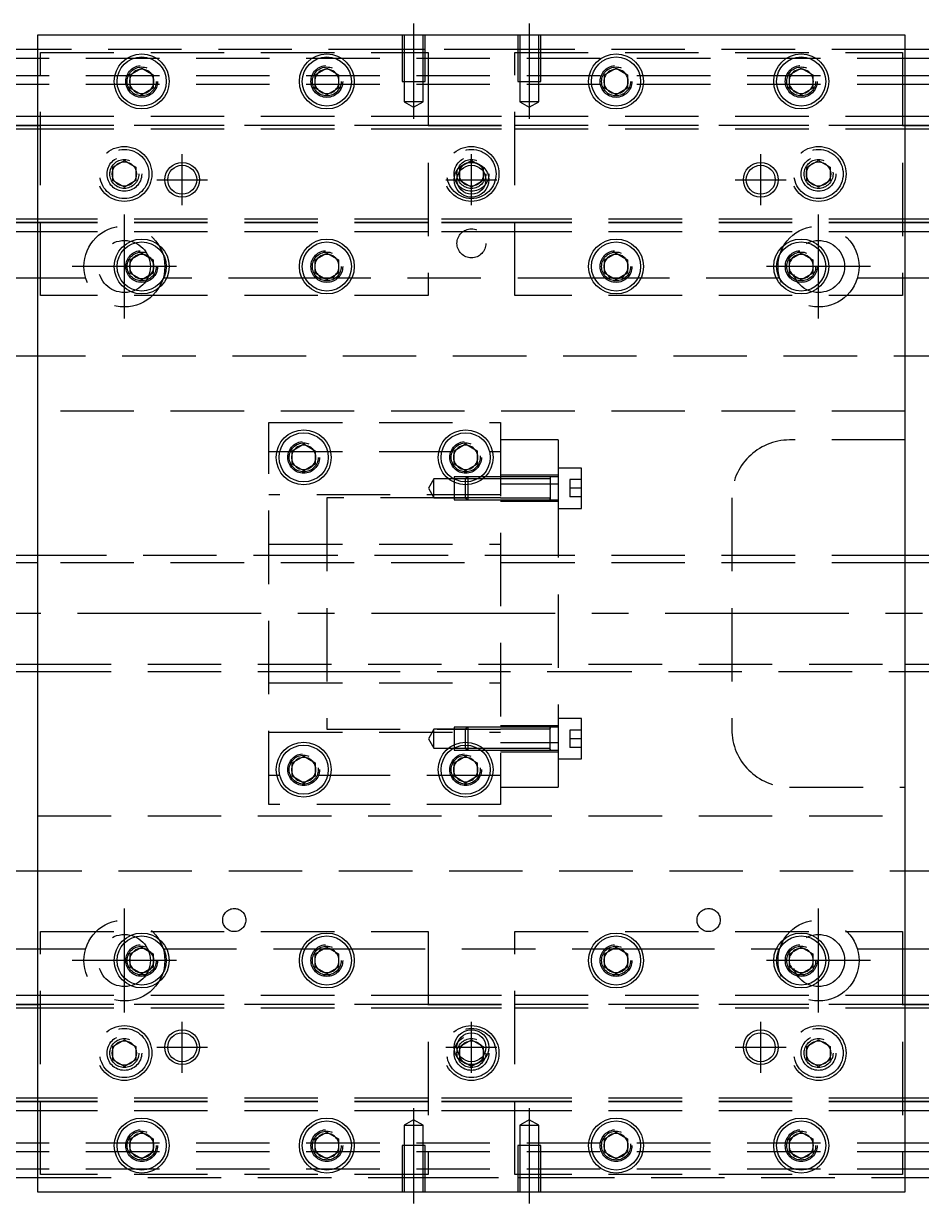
# Model space of a CAD drawing. Extents: x -20 to 621, y -275 to 102.
# Drawn here: x 122.6 to 277.8, y -102 to 102 of the extents above; entities that cross this region are included whole.
import ezdxf

# ---------------------------------------------------------------- set-up
doc = ezdxf.new("R2010")
doc.units = 0
doc.linetypes.add('CENTER', pattern=[50.8, 31.75, -6.35, 6.35, -6.35])
doc.linetypes.add('DASHED', pattern=[19.05, 12.7, -6.35])
doc.layers.get('0').update_dxf_attribs({"linetype": 'CONTINUOUS'})
doc.layers.add('CENTER', color=1, linetype='CENTER')

msp = doc.modelspace()

# ---------------------------------------------------------------- linework, layer by layer
at = {"color": 7, "linetype": 'CONTINUOUS'}
for p, q in [((275, 100), (125, 100)), ((125, 100), (125, -100)), ((275, -100), (275, 100)), ((125, 97.5), (0, 97.5)), ((400, 97.5), (275, 97.5)), ((141, 93.1547), (143, 94.309402)), ((143, 94.309402), (145, 93.1547)), ((173, 93.1547), (175, 94.309402)), ((175, 94.309402), (177, 93.1547)), ((223, 93.1547), (225, 94.309402)), ((225, 94.309402), (227, 93.1547)), ((255, 93.1547), (257, 94.309402)), ((257, 94.309402), (259, 93.1547)), ((141, 90.8453), (141, 93.1547)), ((145, 93.1547), (145, 90.8453)), ((173, 90.8453), (173, 93.1547)), ((177, 93.1547), (177, 90.8453)), ((223, 90.8453), (223, 93.1547)), ((227, 93.1547), (227, 90.8453)), ((255, 90.8453), (255, 93.1547)), ((259, 93.1547), (259, 90.8453)), ((143, 89.690598), (141, 90.8453)), ((145, 90.8453), (143, 89.690598)), ((175, 89.690598), (173, 90.8453)), ((177, 90.8453), (175, 89.690598)), ((225, 89.690598), (223, 90.8453)), ((227, 90.8453), (225, 89.690598)), ((257, 89.690598), (255, 90.8453)), ((259, 90.8453), (257, 89.690598)), ((0, 86), (125, 86)), ((275, 86), (400, 86)), ((0, 84.460392), (125, 84.460392)), ((275, 84.460392), (400, 84.460392)), ((125, 67.539608), (0, 67.539608)), ((400, 67.539608), (275, 67.539608)), ((125, 66), (0, 66)), ((400, 66), (275, 66)), ((141, 61.1547), (143, 62.309402)), ((143, 62.309402), (145, 61.1547)), ((173, 61.1547), (175, 62.309402)), ((175, 62.309402), (177, 61.1547)), ((223, 61.1547), (225, 62.309402)), ((225, 62.309402), (227, 61.1547)), ((255, 61.1547), (257, 62.309402)), ((257, 62.309402), (259, 61.1547)), ((141, 58.8453), (141, 61.1547)), ((145, 61.1547), (145, 58.8453)), ((173, 58.8453), (173, 61.1547)), ((177, 61.1547), (177, 58.8453)), ((223, 58.8453), (223, 61.1547)), ((227, 61.1547), (227, 58.8453)), ((255, 58.8453), (255, 61.1547)), ((259, 61.1547), (259, 58.8453)), ((125, 58), (26.708204, 58)), ((143, 57.690598), (141, 58.8453)), ((145, 58.8453), (143, 57.690598)), ((175, 57.690598), (173, 58.8453)), ((177, 58.8453), (175, 57.690598)), ((225, 57.690598), (223, 58.8453)), ((227, 58.8453), (225, 57.690598)), ((257, 57.690598), (255, 58.8453)), ((259, 58.8453), (257, 57.690598)), ((373.291796, 58), (275, 58)), ((169, 28.1547), (171, 29.309402)), ((171, 29.309402), (173, 28.1547)), ((197, 28.1547), (199, 29.309402)), ((199, 29.309402), (201, 28.1547)), ((169, 25.8453), (169, 28.1547)), ((173, 28.1547), (173, 25.8453)), ((197, 25.8453), (197, 28.1547)), ((201, 28.1547), (201, 25.8453)), ((171, 24.690598), (169, 25.8453)), ((173, 25.8453), (171, 24.690598)), ((199, 24.690598), (197, 25.8453)), ((201, 25.8453), (199, 24.690598)), ((213.6, 19.65063), (213.6, 19.651316)), ((125, 10), (28, 10)), ((343, 10), (275, 10)), ((28, -10), (125, -10)), ((275, -10), (343, -10)), ((213.6, -23.65064), (213.6, -23.649954)), ((169, -25.8453), (171, -24.690598)), ((169, -28.1547), (169, -25.8453)), ((171, -24.690598), (173, -25.8453)), ((173, -25.8453), (173, -28.1547)), ((197, -25.8453), (199, -24.690598)), ((197, -28.1547), (197, -25.8453)), ((199, -24.690598), (201, -25.8453)), ((201, -25.8453), (201, -28.1547)), ((171, -29.309402), (169, -28.1547)), ((173, -28.1547), (171, -29.309402)), ((199, -29.309402), (197, -28.1547)), ((201, -28.1547), (199, -29.309402)), ((26.708204, -58), (125, -58)), ((141, -58.8453), (143, -57.690598)), ((141, -61.1547), (141, -58.8453)), ((143, -57.690598), (145, -58.8453)), ((145, -58.8453), (145, -61.1547)), ((173, -58.8453), (175, -57.690598)), ((173, -61.1547), (173, -58.8453)), ((175, -57.690598), (177, -58.8453)), ((177, -58.8453), (177, -61.1547)), ((223, -58.8453), (225, -57.690598)), ((223, -61.1547), (223, -58.8453)), ((225, -57.690598), (227, -58.8453)), ((227, -58.8453), (227, -61.1547)), ((255, -58.8453), (257, -57.690598)), ((255, -61.1547), (255, -58.8453)), ((257, -57.690598), (259, -58.8453)), ((259, -58.8453), (259, -61.1547)), ((275, -58), (373.291796, -58)), ((143, -62.309402), (141, -61.1547)), ((145, -61.1547), (143, -62.309402)), ((175, -62.309402), (173, -61.1547)), ((177, -61.1547), (175, -62.309402)), ((225, -62.309402), (223, -61.1547)), ((227, -61.1547), (225, -62.309402)), ((257, -62.309402), (255, -61.1547)), ((259, -61.1547), (257, -62.309402)), ((0, -66), (125, -66)), ((275, -66), (400, -66)), ((0, -67.539608), (125, -67.539608)), ((275, -67.539608), (400, -67.539608)), ((125, -84.460392), (0, -84.460392)), ((400, -84.460392), (275, -84.460392)), ((125, -86), (0, -86)), ((400, -86), (275, -86)), ((141, -90.8453), (143, -89.690598)), ((143, -89.690598), (145, -90.8453)), ((173, -90.8453), (175, -89.690598)), ((175, -89.690598), (177, -90.8453)), ((223, -90.8453), (225, -89.690598)), ((225, -89.690598), (227, -90.8453)), ((255, -90.8453), (257, -89.690598)), ((257, -89.690598), (259, -90.8453)), ((141, -93.1547), (141, -90.8453)), ((145, -90.8453), (145, -93.1547)), ((173, -93.1547), (173, -90.8453)), ((177, -90.8453), (177, -93.1547)), ((223, -93.1547), (223, -90.8453)), ((227, -90.8453), (227, -93.1547)), ((255, -93.1547), (255, -90.8453)), ((259, -90.8453), (259, -93.1547)), ((143, -94.309402), (141, -93.1547)), ((145, -93.1547), (143, -94.309402)), ((175, -94.309402), (173, -93.1547)), ((177, -93.1547), (175, -94.309402)), ((225, -94.309402), (223, -93.1547)), ((227, -93.1547), (225, -94.309402)), ((257, -94.309402), (255, -93.1547)), ((259, -93.1547), (257, -94.309402)), ((0, -97.5), (125, -97.5)), ((275, -97.5), (400, -97.5)), ((125, -100), (275, -100))]:
    msp.add_line(p, q, dxfattribs=at)
at = {"color": 3, "linetype": 'DASHED'}
for p, q in [((188.000006, 100), (188.000006, 92)), ((188.35, 100), (188.35, 92)), ((191.65, 92), (191.65, 100)), ((191.999994, 92), (191.999994, 100)), ((208.000006, 100), (208.000006, 92)), ((208.35, 100), (208.35, 92)), ((211.65, 92), (211.65, 100)), ((211.999994, 92), (211.999994, 100)), ((0, 96), (400, 96)), ((188.000006, 97.5), (125, 97.5)), ((125.5, 55), (125.5, 97)), ((125.5, 97), (192.5, 97)), ((191.999994, 97.5), (188.000006, 97.5)), ((208.000006, 97.5), (191.999994, 97.5)), ((192.5, 97), (192.5, 55)), ((207.5, 55), (207.5, 97)), ((207.5, 97), (274.5, 97)), ((211.999994, 97.5), (208.000006, 97.5)), ((275, 97.5), (211.999994, 97.5)), ((274.5, 97), (274.5, 55)), ((0, 93), (400, 93)), ((188.000006, 92), (191.999994, 92)), ((188.35, 92), (188.35, 88.5)), ((191.65, 88.5), (191.65, 92)), ((208.000006, 92), (211.999994, 92)), ((208.35, 92), (208.35, 88.5)), ((211.65, 88.5), (211.65, 92)), ((0, 91.5), (400, 91.5)), ((191.65, 88.5), (188.35, 88.5)), ((188.35, 88.5), (190, 87.547372)), ((190, 87.547372), (191.65, 88.5)), ((211.65, 88.5), (208.35, 88.5)), ((208.35, 88.5), (210, 87.547372)), ((210, 87.547372), (211.65, 88.5)), ((125, 86), (125.5, 86)), ((125.5, 86), (192.5, 86)), ((192.5, 86), (207.5, 86)), ((207.5, 86), (274.5, 86)), ((274.5, 86), (275, 86)), ((0, 84.403994), (125.5, 84.403994)), ((0, 83.8), (125.5, 83.8)), ((125, 84.460392), (125.5, 84.460392)), ((125.5, 84.460392), (192.5, 84.460392)), ((192.5, 84.403994), (125.5, 84.403994)), ((125.5, 83.8), (192.5, 83.8)), ((192.5, 84.460392), (207.5, 84.460392)), ((192.5, 84.403994), (207.5, 84.403994)), ((192.5, 83.8), (207.5, 83.8)), ((207.5, 84.460392), (274.5, 84.460392)), ((274.5, 84.403994), (207.5, 84.403994)), ((207.5, 83.8), (274.5, 83.8)), ((274.5, 84.460392), (275, 84.460392)), ((274.5, 84.403994), (400, 84.403994)), ((274.5, 83.8), (400, 83.8)), ((138, 77.1547), (140, 78.309402)), ((140, 78.309402), (142, 77.1547)), ((198, 77.1547), (200, 78.309402)), ((200, 78.309402), (202, 77.1547)), ((258, 77.1547), (260, 78.309402)), ((260, 78.309402), (262, 77.1547)), ((137.5, 76), (137.534018, 76.411016)), ((138, 74.8453), (138, 77.1547)), ((142, 77.1547), (142, 74.8453)), ((197.5, 76), (197.534018, 76.411016)), ((198, 74.8453), (198, 77.1547)), ((202, 77.1547), (202, 74.8453)), ((258, 74.8453), (258, 77.1547)), ((262, 77.1547), (262, 74.8453)), ((262.483582, 76.286038), (262.5, 76)), ((140, 73.690598), (138, 74.8453)), ((142, 74.8453), (140, 73.690598)), ((200, 73.690598), (198, 74.8453)), ((202, 74.8453), (200, 73.690598)), ((260, 73.690598), (258, 74.8453)), ((262, 74.8453), (260, 73.690598)), ((125.5, 68.2), (0, 68.2)), ((125.5, 67.596006), (0, 67.596006)), ((125.5, 67.539608), (125, 67.539608)), ((192.5, 68.2), (125.5, 68.2)), ((192.5, 67.596006), (125.5, 67.596006)), ((192.5, 67.539608), (125.5, 67.539608)), ((207.5, 68.2), (192.5, 68.2)), ((207.5, 67.596006), (192.5, 67.596006)), ((207.5, 67.539608), (192.5, 67.539608)), ((274.5, 68.2), (207.5, 68.2)), ((274.5, 67.596006), (207.5, 67.596006)), ((274.5, 67.539608), (207.5, 67.539608)), ((400, 68.2), (274.5, 68.2)), ((400, 67.596006), (274.5, 67.596006)), ((275, 67.539608), (274.5, 67.539608)), ((125.5, 66), (125, 66)), ((192.5, 66), (125.5, 66)), ((207.5, 66), (192.5, 66)), ((274.5, 66), (207.5, 66)), ((275, 66), (274.5, 66)), ((125.5, 58), (125, 58)), ((133.291796, 58), (125.5, 58)), ((170.691578, 58), (146.708204, 58)), ((171.25, 58), (170.691578, 58)), ((173.112542, 58), (171.25, 58)), ((173.5, 58), (173.112542, 58)), ((174.359688, 58), (173.5, 58)), ((174.464102, 58), (174.359688, 58)), ((175.535898, 58), (174.464102, 58)), ((175.640312, 58), (175.535898, 58)), ((176.5, 58), (175.640312, 58)), ((176.887458, 58), (176.5, 58)), ((178.75, 58), (176.887458, 58)), ((179.308422, 58), (178.75, 58)), ((220.691578, 58), (179.308422, 58)), ((221.25, 58), (220.691578, 58)), ((223.112542, 58), (221.25, 58)), ((223.5, 58), (223.112542, 58)), ((224.359688, 58), (223.5, 58)), ((224.464102, 58), (224.359688, 58)), ((225.535898, 58), (224.464102, 58)), ((225.640312, 58), (225.535898, 58)), ((226.5, 58), (225.640312, 58)), ((226.887458, 58), (226.5, 58)), ((228.75, 58), (226.887458, 58)), ((229.308422, 58), (228.75, 58)), ((253.291796, 58), (229.308422, 58)), ((274.5, 58), (266.708204, 58)), ((275, 58), (274.5, 58)), ((192.5, 55), (125.5, 55)), ((274.5, 55), (207.5, 55)), ((400, 44.5), (5.640312, 44.5)), ((275, 35), (125, 35)), ((165, -33), (165, 33)), ((165, 33), (205, 33)), ((205, 33), (205, -33)), ((215, 30), (205, 30)), ((215, 30), (215, 22.36068)), ((275, 30), (255, 30)), ((165, 28), (205, 28)), ((168.5, 27), (168.518502, 27.303588)), ((201.483582, 27.286038), (201.5, 27)), ((219, 25.150636), (215, 25.150636)), ((219, 18.150636), (219, 25.150636)), ((193.5, 23.300636), (192.547372, 21.650636)), ((193.5, 20.000636), (193.5, 23.300636)), ((197, 23.300636), (193.5, 23.300636)), ((197, 23.65063), (197, 23.25)), ((199.34998, 23.65063), (197, 23.65063)), ((198.99998, 23.300636), (197, 23.300636)), ((197, 23.25), (197, 22.691578)), ((197, 22.691578), (197, 19.65064)), ((199.35, 23.650636), (199, 23.300636)), ((199, 22.75), (199, 23.300636)), ((201.092176, 23.300636), (199, 23.300636)), ((199, 22.25), (199, 22.75)), ((201.616146, 23.65063), (199.349994, 23.65063)), ((199.35, 23.650636), (199.35, 22.764436)), ((201.616152, 23.650636), (199.35, 23.650636)), ((199.35, 22.764436), (199.35, 22.262912)), ((201.979462, 23.300636), (201.092176, 23.300636)), ((202.368118, 23.65063), (201.616146, 23.65063)), ((202.368124, 23.650636), (201.616152, 23.650636)), ((205, 23.300636), (201.979462, 23.300636)), ((205, 23.65063), (202.368118, 23.65063)), ((205, 23.650636), (202.368124, 23.650636)), ((215, 23.900636), (205, 23.900636)), ((213.605, 23.650636), (205.00002, 23.650636)), ((213.6, 23.300636), (205.00002, 23.300636)), ((215, 23.650636), (213.595, 23.650636)), ((213.6, 23.650636), (213.6, 19.650636)), ((217, 23.150636), (217, 21.650636)), ((219, 23.150636), (217, 23.150636)), ((205, 20.5), (165, 20.5)), ((192.547372, 21.650636), (193.5, 20.000636)), ((199, 20.000636), (199, 22.25)), ((199.35, 22.262912), (199.35, 19.650636)), ((215, 22.36068), (205, 22.36068)), ((215, 22.36068), (215, -22.36068)), ((217, 21.650636), (217, 20.150636)), ((219, 21.650636), (217, 21.650636)), ((175, 20), (175, -20)), ((197, 20), (175, 20)), ((193.5, 20.000636), (197, 20.000636)), ((197, 20.000636), (198.99998, 20.000636)), ((199.000636, 20), (197, 20)), ((197, 19.65064), (199.34998, 19.65064)), ((199, 20.000636), (199.35, 19.650636)), ((205, 20), (199.000636, 20)), ((199.349994, 19.65064), (205, 19.65064)), ((199.35, 19.650636), (205, 19.650636)), ((205, 19.400636), (215, 19.400636)), ((205.00002, 20.000636), (213.6, 20.000636)), ((205.00002, 19.650636), (213.605, 19.650636)), ((213.595, 19.650636), (215, 19.650636)), ((213.6, 19.650636), (213.6, 19.867096)), ((219, 20.150636), (217, 20.150636)), ((245, 20), (245, -20)), ((215, 18.150636), (219, 18.150636)), ((165, 12), (205, 12)), ((174.99998, 10), (125, 10)), ((275, 8.75), (125, 8.75)), ((215, 10), (175, 10)), ((275, 10), (215.00002, 10)), ((125, -8.75), (275, -8.75)), ((125, -10), (174.99998, -10)), ((175, -10), (215, -10)), ((215.00002, -10), (275, -10)), ((165, -12), (205, -12)), ((219, -18.150636), (215, -18.150636)), ((219, -25.150636), (219, -18.150636)), ((175, -20), (197, -20)), ((193.5, -20.000636), (192.547372, -21.650636)), ((193.5, -23.300636), (193.5, -20.000636)), ((197, -20.000636), (193.5, -20.000636)), ((197, -19.65064), (197, -22.691578)), ((199.34998, -19.65064), (197, -19.65064)), ((197, -20), (199.000636, -20)), ((198.99998, -20.000636), (197, -20.000636)), ((199.35, -19.650636), (199, -20.000636)), ((199, -22.25), (199, -20.000636)), ((199.000636, -20), (205, -20)), ((205, -19.65064), (199.349994, -19.65064)), ((199.35, -19.650636), (199.35, -22.262912)), ((205, -19.650636), (199.35, -19.650636)), ((215, -19.400636), (205, -19.400636)), ((213.605, -19.650636), (205.00002, -19.650636)), ((213.6, -20.000636), (205.00002, -20.000636)), ((215, -19.650636), (213.595, -19.650636)), ((213.6, -19.867096), (213.6, -19.650636)), ((213.6, -19.650636), (213.6, -19.867302)), ((213.6, -23.434174), (213.6, -19.867096)), ((217, -20.150636), (217, -21.650636)), ((219, -20.150636), (217, -20.150636)), ((165, -20.5), (205, -20.5)), ((192.547372, -21.650636), (193.5, -23.300636)), ((199, -22.75), (199, -22.25)), ((199.35, -22.262912), (199.35, -22.764436)), ((215, -22.36068), (205, -22.36068)), ((215, -22.36068), (205, -22.36068)), ((215, -22.36068), (215, -30)), ((217, -21.650636), (217, -23.150636)), ((219, -21.650636), (217, -21.650636)), ((193.5, -23.300636), (197, -23.300636)), ((197, -22.691578), (197, -23.25)), ((197, -23.25), (197, -23.65063)), ((197, -23.300636), (198.99998, -23.300636)), ((197, -23.65063), (199.34998, -23.65063)), ((199, -23.300636), (199, -22.75)), ((199, -23.300636), (201.092176, -23.300636)), ((199, -23.300636), (199.35, -23.650636)), ((199.349994, -23.65063), (201.616146, -23.65063)), ((199.35, -22.764436), (199.35, -23.650636)), ((199.35, -23.650636), (201.616152, -23.650636)), ((201.092176, -23.300636), (201.979462, -23.300636)), ((201.616146, -23.65063), (202.368118, -23.65063)), ((201.616152, -23.650636), (202.368124, -23.650636)), ((201.979462, -23.300636), (205, -23.300636)), ((202.368118, -23.65063), (205, -23.65063)), ((202.368124, -23.650636), (205, -23.650636)), ((205, -23.900636), (215, -23.900636)), ((205.00002, -23.300636), (213.6, -23.300636)), ((205.00002, -23.650636), (213.605, -23.650636)), ((213.595, -23.650636), (215, -23.650636)), ((213.6, -23.433926), (213.6, -23.650636)), ((213.6, -23.650636), (213.6, -23.434174)), ((219, -23.150636), (217, -23.150636)), ((215, -25.150636), (219, -25.150636)), ((205, -28), (165, -28)), ((173.483582, -26.713962), (173.5, -27)), ((201.483582, -26.713962), (201.5, -27)), ((205, -30), (215, -30)), ((255, -30), (275, -30)), ((205, -33), (165, -33)), ((125, -35), (275, -35)), ((5.640312, -44.5), (400, -44.5)), ((125.5, -97), (125.5, -55)), ((125.5, -55), (192.5, -55)), ((192.5, -55), (192.5, -97)), ((207.5, -55), (274.5, -55)), ((207.5, -97), (207.5, -55)), ((274.5, -55), (274.5, -97)), ((125, -58), (125.5, -58)), ((125.5, -58), (133.291796, -58)), ((146.708204, -58), (170.691578, -58)), ((170.691578, -58), (171.25, -58)), ((171.25, -58), (173.112542, -58)), ((173.112542, -58), (173.5, -58)), ((173.5, -58), (174.359688, -58)), ((174.359688, -58), (174.464102, -58)), ((174.464102, -58), (175.535898, -58)), ((175.535898, -58), (175.640312, -58)), ((175.640312, -58), (176.5, -58)), ((176.5, -58), (176.887458, -58)), ((176.887458, -58), (178.75, -58)), ((178.75, -58), (179.308422, -58)), ((179.308422, -58), (220.691578, -58)), ((220.691578, -58), (221.25, -58)), ((221.25, -58), (223.112542, -58)), ((223.112542, -58), (223.5, -58)), ((223.5, -58), (224.359688, -58)), ((224.359688, -58), (224.464102, -58)), ((224.464102, -58), (225.535898, -58)), ((225.535898, -58), (225.640312, -58)), ((225.640312, -58), (226.5, -58)), ((226.5, -58), (226.887458, -58)), ((226.887458, -58), (228.75, -58)), ((228.75, -58), (229.308422, -58)), ((229.308422, -58), (253.291796, -58)), ((266.708204, -58), (274.5, -58)), ((274.5, -58), (275, -58)), ((140.5, -60), (140.512884, -59.746512)), ((172.5, -60), (172.518502, -59.696412)), ((125, -66), (125.5, -66)), ((125.5, -66), (192.5, -66)), ((192.5, -66), (207.5, -66)), ((207.5, -66), (274.5, -66)), ((274.5, -66), (275, -66)), ((0, -67.596006), (125.5, -67.596006)), ((0, -68.2), (125.5, -68.2)), ((125, -67.539608), (125.5, -67.539608)), ((125.5, -67.539608), (192.5, -67.539608)), ((192.5, -67.596006), (125.5, -67.596006)), ((125.5, -68.2), (192.5, -68.2)), ((192.5, -67.539608), (207.5, -67.539608)), ((192.5, -67.596006), (207.5, -67.596006)), ((192.5, -68.2), (207.5, -68.2)), ((207.5, -67.539608), (274.5, -67.539608)), ((274.5, -67.596006), (207.5, -67.596006)), ((207.5, -68.2), (274.5, -68.2)), ((274.5, -67.539608), (275, -67.539608)), ((274.5, -67.596006), (400, -67.596006)), ((274.5, -68.2), (400, -68.2)), ((138, -74.8453), (140, -73.690598)), ((138, -77.1547), (138, -74.8453)), ((140, -73.690598), (142, -74.8453)), ((142, -74.8453), (142, -77.1547)), ((198, -74.8453), (200, -73.690598)), ((198, -77.1547), (198, -74.8453)), ((200, -73.690598), (202, -74.8453)), ((202, -74.8453), (202, -77.1547)), ((258, -74.8453), (260, -73.690598)), ((258, -77.1547), (258, -74.8453)), ((260, -73.690598), (262, -74.8453)), ((262, -74.8453), (262, -77.1547)), ((137.5, -76), (137.534018, -75.588984)), ((140, -78.309402), (138, -77.1547)), ((142, -77.1547), (140, -78.309402)), ((197.5, -76), (197.534018, -75.588984)), ((200, -78.309402), (198, -77.1547)), ((202, -77.1547), (200, -78.309402)), ((257.5, -76), (257.534018, -75.588984)), ((260, -78.309402), (258, -77.1547)), ((262, -77.1547), (260, -78.309402)), ((125.5, -83.8), (0, -83.8)), ((125.5, -84.403994), (0, -84.403994)), ((125.5, -84.460392), (125, -84.460392)), ((192.5, -83.8), (125.5, -83.8)), ((192.5, -84.403994), (125.5, -84.403994)), ((192.5, -84.460392), (125.5, -84.460392)), ((207.5, -83.8), (192.5, -83.8)), ((207.5, -84.403994), (192.5, -84.403994)), ((207.5, -84.460392), (192.5, -84.460392)), ((274.5, -83.8), (207.5, -83.8)), ((274.5, -84.403994), (207.5, -84.403994)), ((274.5, -84.460392), (207.5, -84.460392)), ((400, -83.8), (274.5, -83.8)), ((400, -84.403994), (274.5, -84.403994)), ((275, -84.460392), (274.5, -84.460392)), ((125.5, -86), (125, -86)), ((192.5, -86), (125.5, -86)), ((190, -87.547372), (188.35, -88.5)), ((191.65, -88.5), (190, -87.547372)), ((207.5, -86), (192.5, -86)), ((274.5, -86), (207.5, -86)), ((210, -87.547372), (208.35, -88.5)), ((211.65, -88.5), (210, -87.547372)), ((275, -86), (274.5, -86)), ((188.35, -88.5), (191.65, -88.5)), ((188.35, -88.5), (188.35, -92)), ((191.65, -92), (191.65, -88.5)), ((208.35, -88.5), (211.65, -88.5)), ((208.35, -88.5), (208.35, -92)), ((211.65, -92), (211.65, -88.5)), ((0, -91.5), (400, -91.5)), ((140.5, -92), (140.512884, -91.746512)), ((172.5, -92), (172.512884, -91.746512)), ((227.483582, -91.713962), (227.5, -92)), ((254.5, -92), (254.512884, -91.746512)), ((0, -93), (400, -93)), ((191.999994, -92), (188.000006, -92)), ((188.000006, -92), (188.000006, -100)), ((188.35, -92), (188.35, -100)), ((191.65, -100), (191.65, -92)), ((191.999994, -100), (191.999994, -92)), ((211.999994, -92), (208.000006, -92)), ((208.000006, -92), (208.000006, -100)), ((208.35, -92), (208.35, -100)), ((211.65, -100), (211.65, -92)), ((211.999994, -100), (211.999994, -92)), ((0, -96), (400, -96)), ((125, -97.5), (188.000006, -97.5)), ((192.5, -97), (125.5, -97)), ((188.000006, -97.5), (191.999994, -97.5)), ((191.999994, -97.5), (208.000006, -97.5)), ((274.5, -97), (207.5, -97)), ((208.000006, -97.5), (211.999994, -97.5)), ((211.999994, -97.5), (275, -97.5))]:
    msp.add_line(p, q, dxfattribs=at)
at = {"color": 3, "linetype": 'CONTINUOUS'}
for p, q in [((125, 8.75), (28, 8.75)), ((343, 8.75), (275, 8.75)), ((28, -8.75), (125, -8.75)), ((275, -8.75), (343, -8.75))]:
    msp.add_line(p, q, dxfattribs=at)
at = {"color": 7, "linetype": 'CONTINUOUS'}
for centre, radius in [((143, 92), 4.75), ((143, 92), 4.25), ((175, 92), 4.75), ((175, 92), 4.25), ((225, 92), 4.75), ((225, 92), 4.25), ((257, 92), 4.75), ((257, 92), 4.25), ((140, 76), 2.1), ((200, 75), 3), ((200, 76), 2.1), ((260, 76), 2.1), ((150, 75), 2.5), ((200, 75), 2.5), ((250, 75), 2.5), ((143, 60), 4.75), ((143, 60), 4.25), ((175, 60), 4.75), ((175, 60), 4.25), ((225, 60), 4.75), ((225, 60), 4.25), ((257, 60), 4.75), ((257, 60), 4.25), ((171, 27), 4.75), ((171, 27), 4.25), ((199, 27), 4.75), ((199, 27), 4.25), ((171, -27), 4.75), ((199, -27), 4.75), ((171, -27), 4.25), ((199, -27), 4.25), ((143, -60), 4.75), ((143, -60), 4.25), ((175, -60), 4.75), ((175, -60), 4.25), ((225, -60), 4.75), ((225, -60), 4.25), ((257, -60), 4.75), ((257, -60), 4.25), ((150, -75), 2.5), ((200, -75), 3), ((200, -75), 2.5), ((250, -75), 2.5), ((140, -76), 2.1), ((200, -76), 2.1), ((260, -76), 2.1), ((143, -92), 4.75), ((175, -92), 4.75), ((225, -92), 4.75), ((257, -92), 4.75), ((143, -92), 4.25), ((175, -92), 4.25), ((225, -92), 4.25), ((257, -92), 4.25)]:
    msp.add_circle(centre, radius, dxfattribs=at)
at = {"color": 3, "linetype": 'DASHED'}
for centre, radius in [((143, 92), 2.75), ((143, 92), 2.5), ((175, 92), 2.75), ((175, 92), 2.5), ((225, 92), 2.75), ((225, 92), 2.5), ((257, 92), 2.75), ((257, 92), 2.5), ((140, 76), 4.75), ((140, 76), 4.25), ((200, 76), 4.75), ((200, 76), 4.25), ((260, 76), 4.75), ((260, 76), 4.25), ((140, 76), 3), ((140, 76), 2.5), ((200, 76), 3), ((200, 76), 2.5), ((260, 76), 3), ((260, 76), 2.5), ((140, 60), 7), ((200, 64), 2.5), ((260, 60), 7), ((140, 60), 4.5), ((260, 60), 4.5), ((143, 60), 2.75), ((143, 60), 2.5), ((175, 60), 2.75), ((175, 60), 2.5), ((225, 60), 2.75), ((225, 60), 2.5), ((257, 60), 2.75), ((257, 60), 2.5), ((171, 27), 2.75), ((171, 27), 2.5), ((199, 27), 2.75), ((199, 27), 2.5), ((171, -27), 2.75), ((199, -27), 2.75), ((171, -27), 2.5), ((199, -27), 2.5), ((140, -60), 7), ((159, -53), 2), ((241, -53), 2), ((260, -60), 7), ((140, -60), 4.5), ((260, -60), 4.5), ((143, -60), 2.75), ((143, -60), 2.5), ((175, -60), 2.75), ((175, -60), 2.5), ((225, -60), 2.75), ((225, -60), 2.5), ((257, -60), 2.75), ((257, -60), 2.5), ((140, -76), 4.75), ((200, -76), 4.75), ((260, -76), 4.75), ((140, -76), 4.25), ((140, -76), 3), ((200, -76), 4.25), ((200, -76), 3), ((260, -76), 4.25), ((260, -76), 3), ((140, -76), 2.5), ((200, -76), 2.5), ((260, -76), 2.5), ((143, -92), 2.75), ((143, -92), 2.5), ((175, -92), 2.75), ((175, -92), 2.5), ((225, -92), 2.75), ((225, -92), 2.5), ((257, -92), 2.75), ((257, -92), 2.5)]:
    msp.add_circle(centre, radius, dxfattribs=at)
at = {"color": 3, "linetype": 'CONTINUOUS'}
for centre in [(150, 75), (250, 75), (150, -75), (250, -75)]:
    msp.add_circle(centre, 3, dxfattribs=at)
at = {"color": 7, "linetype": 'CONTINUOUS'}
for centre, start, end in [((143, 92), 102.24721, 137.75279), ((143, 92), 77.75279, 102.24721), ((143, 92), 42.24721, 77.75279), ((175, 92), 102.24721, 137.75279), ((175, 92), 77.75279, 102.24721), ((175, 92), 42.24721, 77.75279), ((225, 92), 102.24721, 137.75279), ((225, 92), 77.75279, 102.24721), ((225, 92), 42.24721, 77.75279), ((257, 92), 102.24721, 137.75279), ((257, 92), 77.75279, 102.24721), ((257, 92), 42.24721, 77.75279), ((143, 92), 162.24721, 180), ((143, 92), 180, 197.75279), ((143, 92), 137.75279, 162.24721), ((143, 92), 17.75279, 42.24721), ((143, 92), 342.24721, 17.75279), ((175, 92), 162.24721, 180), ((175, 92), 180, 197.75279), ((175, 92), 137.75279, 162.24721), ((175, 92), 17.75279, 42.24721), ((175, 92), 342.24721, 17.75279), ((225, 92), 162.24721, 180), ((225, 92), 180, 197.75279), ((225, 92), 137.75279, 162.24721), ((225, 92), 17.75279, 42.24721), ((225, 92), 342.24721, 17.75279), ((257, 92), 162.24721, 180), ((257, 92), 180, 197.75279), ((257, 92), 137.75279, 162.24721), ((257, 92), 17.75279, 42.24721), ((257, 92), 342.24721, 17.75279), ((143, 92), 197.75279, 222.24721), ((143, 92), 222.24721, 257.75279), ((143, 92), 257.75279, 282.24721), ((143, 92), 282.24721, 317.75279), ((143, 92), 317.75279, 342.24721), ((175, 92), 197.75279, 222.24721), ((175, 92), 222.24721, 257.75279), ((175, 92), 257.75279, 282.24721), ((175, 92), 282.24721, 317.75279), ((175, 92), 317.75279, 342.24721), ((225, 92), 197.75279, 222.24721), ((225, 92), 222.24721, 257.75279), ((225, 92), 257.75279, 282.24721), ((225, 92), 282.24721, 317.75279), ((225, 92), 317.75279, 342.24721), ((257, 92), 197.75279, 222.24721), ((257, 92), 222.24721, 257.75279), ((257, 92), 257.75279, 282.24721), ((257, 92), 282.24721, 317.75279), ((257, 92), 317.75279, 342.24721), ((143, 60), 137.75279, 162.24721), ((143, 60), 102.24721, 137.75279), ((143, 60), 77.75279, 102.24721), ((143, 60), 42.24721, 77.75279), ((143, 60), 17.75279, 42.24721), ((175, 60), 137.75279, 162.24721), ((175, 60), 102.24721, 137.75279), ((175, 60), 77.75279, 102.24721), ((175, 60), 42.24721, 77.75279), ((175, 60), 17.75279, 42.24721), ((225, 60), 137.75279, 162.24721), ((225, 60), 102.24721, 137.75279), ((225, 60), 77.75279, 102.24721), ((225, 60), 42.24721, 77.75279), ((225, 60), 17.75279, 42.24721), ((257, 60), 137.75279, 162.24721), ((257, 60), 102.24721, 137.75279), ((257, 60), 77.75279, 102.24721), ((257, 60), 42.24721, 77.75279), ((257, 60), 17.75279, 42.24721), ((143, 60), 162.24721, 180), ((143, 60), 180, 197.75279), ((143, 60), 197.75279, 222.24721), ((143, 60), 317.75279, 342.24721), ((143, 60), 342.24721, 17.75279), ((175, 60), 162.24721, 180), ((175, 60), 180, 197.75279), ((175, 60), 197.75279, 222.24721), ((175, 60), 317.75279, 342.24721), ((175, 60), 342.24721, 17.75279), ((225, 60), 162.24721, 180), ((225, 60), 180, 197.75279), ((225, 60), 197.75279, 222.24721), ((225, 60), 317.75279, 342.24721), ((225, 60), 342.24721, 17.75279), ((257, 60), 162.24721, 180), ((257, 60), 180, 197.75279), ((257, 60), 197.75279, 222.24721), ((257, 60), 317.75279, 342.24721), ((257, 60), 342.24721, 17.75279), ((143, 60), 222.24721, 257.75279), ((143, 60), 257.75279, 282.24721), ((143, 60), 282.24721, 317.75279), ((175, 60), 222.24721, 257.75279), ((175, 60), 257.75279, 282.24721), ((175, 60), 282.24721, 317.75279), ((225, 60), 222.24721, 257.75279), ((225, 60), 257.75279, 282.24721), ((225, 60), 282.24721, 317.75279), ((257, 60), 222.24721, 257.75279), ((257, 60), 257.75279, 282.24721), ((257, 60), 282.24721, 317.75279), ((171, 27), 102.24721, 137.75279), ((171, 27), 77.75279, 102.24721), ((171, 27), 42.24721, 77.75279), ((199, 27), 102.24721, 137.75279), ((199, 27), 77.75279, 102.24721), ((199, 27), 42.24721, 77.75279), ((171, 27), 162.24721, 180), ((171, 27), 180, 197.75279), ((171, 27), 137.75279, 162.24721), ((171, 27), 17.75279, 42.24721), ((171, 27), 342.24721, 17.75279), ((199, 27), 162.24721, 180), ((199, 27), 180, 197.75279), ((199, 27), 137.75279, 162.24721), ((199, 27), 17.75279, 42.24721), ((199, 27), 342.24721, 17.75279), ((171, 27), 197.75279, 222.24721), ((171, 27), 222.24721, 257.75279), ((171, 27), 257.75279, 282.24721), ((171, 27), 282.24721, 317.75279), ((171, 27), 317.75279, 342.24721), ((199, 27), 197.75279, 222.24721), ((199, 27), 222.24721, 257.75279), ((199, 27), 257.75279, 282.24721), ((199, 27), 282.24721, 317.75279), ((199, 27), 317.75279, 342.24721), ((171, -27), 162.24721, 180), ((171, -27), 137.75279, 162.24721), ((171, -27), 102.24721, 137.75279), ((171, -27), 77.75279, 102.24721), ((171, -27), 42.24721, 77.75279), ((171, -27), 17.75279, 42.24721), ((171, -27), 342.24721, 17.75279), ((199, -27), 162.24721, 180), ((199, -27), 137.75279, 162.24721), ((199, -27), 102.24721, 137.75279), ((199, -27), 77.75279, 102.24721), ((199, -27), 42.24721, 77.75279), ((199, -27), 17.75279, 42.24721), ((199, -27), 342.24721, 17.75279), ((171, -27), 180, 197.75279), ((171, -27), 197.75279, 222.24721), ((171, -27), 222.24721, 257.75279), ((171, -27), 282.24721, 317.75279), ((171, -27), 317.75279, 342.24721), ((199, -27), 180, 197.75279), ((199, -27), 197.75279, 222.24721), ((199, -27), 222.24721, 257.75279), ((199, -27), 282.24721, 317.75279), ((199, -27), 317.75279, 342.24721), ((171, -27), 257.75279, 282.24721), ((199, -27), 257.75279, 282.24721), ((143, -60), 137.75279, 162.24721), ((143, -60), 102.24721, 137.75279), ((143, -60), 77.75279, 102.24721), ((143, -60), 42.24721, 77.75279), ((143, -60), 17.75279, 42.24721), ((175, -60), 137.75279, 162.24721), ((175, -60), 102.24721, 137.75279), ((175, -60), 77.75279, 102.24721), ((175, -60), 42.24721, 77.75279), ((175, -60), 17.75279, 42.24721), ((225, -60), 137.75279, 162.24721), ((225, -60), 102.24721, 137.75279), ((225, -60), 77.75279, 102.24721), ((225, -60), 42.24721, 77.75279), ((225, -60), 17.75279, 42.24721), ((257, -60), 137.75279, 162.24721), ((257, -60), 102.24721, 137.75279), ((257, -60), 77.75279, 102.24721), ((257, -60), 42.24721, 77.75279), ((257, -60), 17.75279, 42.24721), ((143, -60), 162.24721, 180), ((143, -60), 180, 197.75279), ((143, -60), 197.75279, 222.24721), ((143, -60), 317.75279, 342.24721), ((143, -60), 342.24721, 17.75279), ((175, -60), 162.24721, 180), ((175, -60), 180, 197.75279), ((175, -60), 197.75279, 222.24721), ((175, -60), 317.75279, 342.24721), ((175, -60), 342.24721, 17.75279), ((225, -60), 162.24721, 180), ((225, -60), 180, 197.75279), ((225, -60), 197.75279, 222.24721), ((225, -60), 317.75279, 342.24721), ((225, -60), 342.24721, 17.75279), ((257, -60), 162.24721, 180), ((257, -60), 180, 197.75279), ((257, -60), 197.75279, 222.24721), ((257, -60), 317.75279, 342.24721), ((257, -60), 342.24721, 17.75279), ((143, -60), 222.24721, 257.75279), ((143, -60), 257.75279, 282.24721), ((143, -60), 282.24721, 317.75279), ((175, -60), 222.24721, 257.75279), ((175, -60), 257.75279, 282.24721), ((175, -60), 282.24721, 317.75279), ((225, -60), 222.24721, 257.75279), ((225, -60), 257.75279, 282.24721), ((225, -60), 282.24721, 317.75279), ((257, -60), 222.24721, 257.75279), ((257, -60), 257.75279, 282.24721), ((257, -60), 282.24721, 317.75279), ((143, -92), 162.24721, 180), ((143, -92), 137.75279, 162.24721), ((143, -92), 102.24721, 137.75279), ((143, -92), 77.75279, 102.24721), ((143, -92), 42.24721, 77.75279), ((143, -92), 17.75279, 42.24721), ((143, -92), 342.24721, 17.75279), ((175, -92), 162.24721, 180), ((175, -92), 137.75279, 162.24721), ((175, -92), 102.24721, 137.75279), ((175, -92), 77.75279, 102.24721), ((175, -92), 42.24721, 77.75279), ((175, -92), 17.75279, 42.24721), ((175, -92), 342.24721, 17.75279), ((225, -92), 162.24721, 180), ((225, -92), 137.75279, 162.24721), ((225, -92), 102.24721, 137.75279), ((225, -92), 77.75279, 102.24721), ((225, -92), 42.24721, 77.75279), ((225, -92), 17.75279, 42.24721), ((225, -92), 342.24721, 17.75279), ((257, -92), 162.24721, 180), ((257, -92), 137.75279, 162.24721), ((257, -92), 102.24721, 137.75279), ((257, -92), 77.75279, 102.24721), ((257, -92), 42.24721, 77.75279), ((257, -92), 17.75279, 42.24721), ((257, -92), 342.24721, 17.75279), ((143, -92), 180, 197.75279), ((143, -92), 197.75279, 222.24721), ((143, -92), 222.24721, 257.75279), ((143, -92), 282.24721, 317.75279), ((143, -92), 317.75279, 342.24721), ((175, -92), 180, 197.75279), ((175, -92), 197.75279, 222.24721), ((175, -92), 222.24721, 257.75279), ((175, -92), 282.24721, 317.75279), ((175, -92), 317.75279, 342.24721), ((225, -92), 180, 197.75279), ((225, -92), 197.75279, 222.24721), ((225, -92), 222.24721, 257.75279), ((225, -92), 282.24721, 317.75279), ((225, -92), 317.75279, 342.24721), ((257, -92), 180, 197.75279), ((257, -92), 197.75279, 222.24721), ((257, -92), 222.24721, 257.75279), ((257, -92), 282.24721, 317.75279), ((257, -92), 317.75279, 342.24721), ((143, -92), 257.75279, 282.24721), ((175, -92), 257.75279, 282.24721), ((225, -92), 257.75279, 282.24721), ((257, -92), 257.75279, 282.24721)]:
    msp.add_arc(centre, 2.1, start, end, dxfattribs=at)
at = {"color": 3, "linetype": 'DASHED'}
for centre, radius, start, end in [((260, 60), 4.5, 156.926082, 158.942441), ((255, 20), 10, 90, 180), ((255, -20), 10, 180, 270)]:
    msp.add_arc(centre, radius, start, end, dxfattribs=at)
at = {"layer": 'CENTER', "color": 1, "linetype": 'CENTER'}
for p, q in [((190, 102), (190, 85.547372)), ((210, 102), (210, 85.547372)), ((150, 70.6), (150, 79.4)), ((200, 70.6), (200, 79.4)), ((250, 70.6), (250, 79.4)), ((145.6, 75), (154.4, 75)), ((195.6, 75), (204.4, 75)), ((245.6, 75), (254.4, 75)), ((140, 51), (140, 69)), ((260, 51), (260, 69)), ((149, 60), (131, 60)), ((269, 60), (251, 60)), ((468.445, 0), (-20, 0)), ((140, -69), (140, -51)), ((260, -69), (260, -51)), ((149, -60), (131, -60)), ((269, -60), (251, -60)), ((150, -79.4), (150, -70.6)), ((200, -79.4), (200, -70.6)), ((250, -79.4), (250, -70.6)), ((145.6, -75), (154.4, -75)), ((195.6, -75), (204.4, -75)), ((245.6, -75), (254.4, -75)), ((190, -85.547372), (190, -102)), ((210, -85.547372), (210, -102))]:
    msp.add_line(p, q, dxfattribs=at)

doc.saveas('drawing.dxf')
